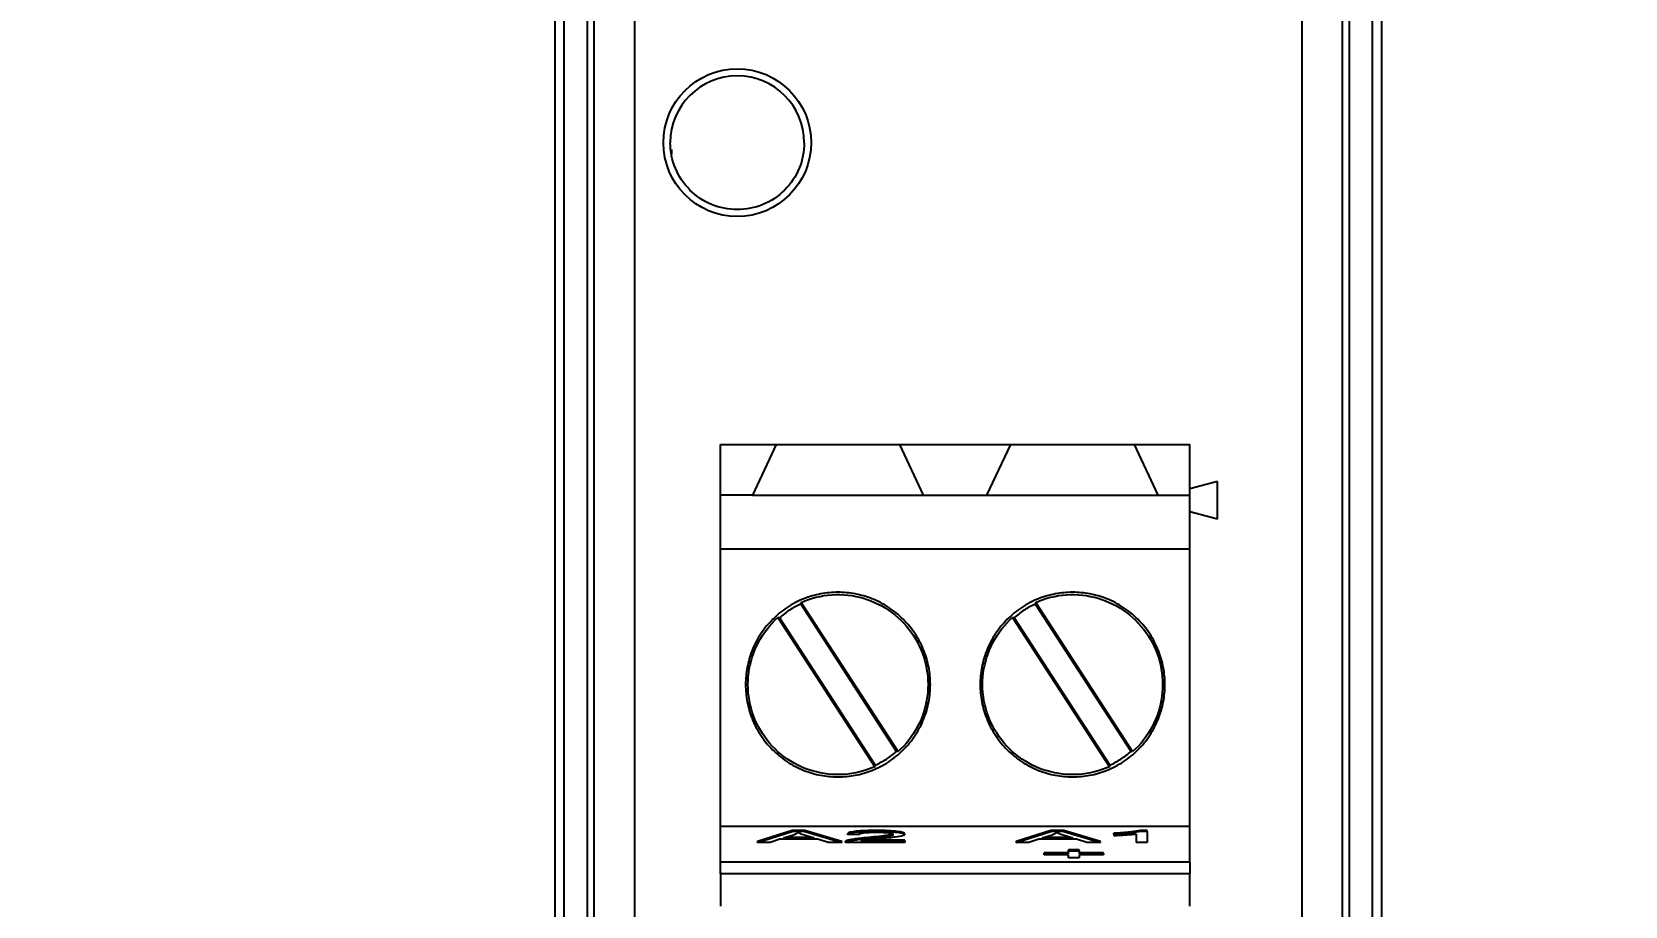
# Model space of a CAD drawing. Header units: millimetres. Extents: x 0 to 432, y 0 to 279.
# Drawn here: x 261.89 to 296.39, y 74.64 to 93.58 of the extents above; entities that cross this region are included whole.
import ezdxf

# ---------------------------------------------------------------- set-up
doc = ezdxf.new("R2010")
doc.units = ezdxf.units.MM
doc.linetypes.add('SLD-Solid', pattern=[0])
doc.layers.add('DIMENSIONS', color=140, linetype='SLD-Solid', lineweight=25)
doc.styles.add('SLDTEXTSTYLE0', font='GOTHIC.TTF', dxfattribs={"width": 0.913})
doc.dimstyles.new('SLDDIMSTYLE0', dxfattribs={"dimtxt": 3.5, "dimasz": 3.5, "dimexe": 0.18, "dimexo": 0.0625, "dimgap": 0.875, "dimtad": 0, "dimtih": 1, "dimtoh": 1, "dimdec": 1, "dimrnd": 1e-09, "dimzin": 12, "dimdsep": 46, "dimtxsty": 'SLDTEXTSTYLE0', "dimsah": 1, "dimcen": 0.09, "dimadec": 0, "dimazin": 3, "dimtfac": 1, "dimtdec": 1, "dimtofl": 0, "dimtmove": 0, "dimatfit": 3, "dimfxl": 1, "dimfrac": 2, "dimtolj": 1, "dimtzin": 12, "dimarcsym": 0})
doc.dimstyles.new('SLDDIMSTYLE2', dxfattribs={"dimtxt": 3.5, "dimasz": 3.5, "dimexe": 0.18, "dimexo": 0.0625, "dimgap": 0.875, "dimtad": 0, "dimtih": 1, "dimtoh": 1, "dimdec": 1, "dimrnd": 1e-09, "dimzin": 12, "dimdsep": 46, "dimtxsty": 'SLDTEXTSTYLE0', "dimsah": 1, "dimcen": 0.09, "dimadec": 0, "dimazin": 3, "dimtfac": 1, "dimtdec": 1, "dimtmove": 0, "dimatfit": 3, "dimfxl": 1, "dimfrac": 2, "dimtolj": 1, "dimtzin": 12, "dimarcsym": 0})

# ---------------------------------------------------------------- blocks, each defined once
blk = doc.blocks.new('_D_7')
at = {"layer": 'DIMENSIONS', "color": 140}
for p, q in [((274.943, 94.111), (274.943, 46.597)), ((289.391, 94.111), (289.391, 46.597)), ((274.943, 49.772), (267.943, 49.772)), ((277.642, 49.745), (276.575, 49.745)), ((276.575, 49.745), (276.575, 44.189)), ((286.693, 49.745), (287.76, 49.745)), ((287.76, 49.745), (287.76, 44.189)), ((289.391, 49.772), (296.391, 49.772)), ((276.575, 44.189), (277.642, 44.189)), ((287.76, 44.189), (286.693, 44.189))]:
    blk.add_line(p, q, dxfattribs=at)
for points in [[(274.943, 49.772), (271.443, 50.772), (271.443, 48.772)], [(289.391, 49.772), (292.891, 48.772), (292.891, 50.772)]]:
    blk.add_solid(points, dxfattribs=at)
at = {"layer": 'DIMENSIONS', "color": 140, "char_height": 3.5, "attachment_point": 1, "style": 'SLDTEXTSTYLE0'}
for s, insert in [('14.4', (277.642, 54.927)), ('0.57', (277.642, 48.66))]:
    blk.add_mtext(s, dxfattribs=dict(at, insert=insert))
blk = doc.blocks.new('_D_8')
at = {"layer": 'DIMENSIONS', "color": 140}
for p, q in [((276.147, 166.549), (230.039, 166.549)), ((233.214, 166.549), (233.214, 119.458)), ((228.688, 113.138), (227.622, 113.138)), ((227.622, 113.138), (227.622, 107.581)), ((237.739, 113.138), (238.806, 113.138)), ((238.806, 113.138), (238.806, 107.581)), ((227.622, 107.581), (228.688, 107.581)), ((238.806, 107.581), (237.739, 107.581)), ((233.214, 59.78), (233.214, 106.87)), ((272.647, 59.78), (230.039, 59.78))]:
    blk.add_line(p, q, dxfattribs=at)
for points in [[(233.214, 166.549), (232.214, 163.049), (234.214, 163.049)], [(233.214, 59.78), (234.214, 63.28), (232.214, 63.28)]]:
    blk.add_solid(points, dxfattribs=at)
at = {"layer": 'DIMENSIONS', "color": 140, "char_height": 3.5, "attachment_point": 1, "style": 'SLDTEXTSTYLE0'}
for s, insert in [('106.8', (227.395, 118.319)), ('4.20', (228.688, 112.052))]:
    blk.add_mtext(s, dxfattribs=dict(at, insert=insert))

msp = doc.modelspace()

# ---------------------------------------------------------------- linework, layer by layer
for p, q in [((273.917, 163.127), (273.917, 61.832)), ((290.417, 163.127), (290.417, 61.832)), ((290.917, 163.055), (290.917, 61.905)), ((291.117, 162.89), (291.117, 62.069)), ((275.747, 90.93), (275.747, 91.029)), ((276.807, 84.64), (278.007, 84.64)), ((276.807, 83.54), (276.807, 84.64)), ((278.007, 84.64), (277.494, 83.54)), ((278.007, 84.64), (280.687, 84.64)), ((281.2, 83.54), (280.687, 84.64)), ((280.687, 84.64), (283.087, 84.64)), ((282.574, 83.54), (283.087, 84.64)), ((283.087, 84.64), (285.767, 84.64)), ((286.28, 83.54), (285.767, 84.64)), ((285.767, 84.64), (286.967, 84.64)), ((286.967, 83.54), (286.967, 84.64)), ((287.567, 83.84), (286.967, 83.679)), ((287.567, 83.02), (287.567, 83.84)), ((277.494, 83.54), (276.807, 83.54)), ((276.807, 82.375), (276.807, 83.54)), ((277.494, 83.54), (281.2, 83.54)), ((281.2, 83.54), (282.574, 83.54)), ((282.574, 83.54), (286.28, 83.54)), ((286.28, 83.54), (286.967, 83.54)), ((286.967, 82.375), (286.967, 83.54)), ((287.567, 83.02), (286.967, 83.18)), ((276.807, 76.375), (276.807, 82.375)), ((286.967, 82.375), (276.807, 82.375)), ((286.967, 76.375), (286.967, 82.375)), ((278.55, 81.219), (278.54, 81.186)), ((280.614, 77.992), (278.54, 81.186)), ((280.648, 77.987), (278.55, 81.219)), ((283.63, 81.219), (283.62, 81.186)), ((285.694, 77.992), (283.62, 81.186)), ((285.728, 77.987), (283.63, 81.219)), ((286.98, 81.255), (286.967, 81.255)), ((278.046, 80.892), (280.145, 77.66)), ((278.081, 80.888), (278.046, 80.892)), ((278.081, 80.888), (280.155, 77.693)), ((283.126, 80.892), (285.225, 77.66)), ((283.161, 80.888), (283.126, 80.892)), ((283.161, 80.888), (285.235, 77.693)), ((286.969, 80.86), (286.967, 80.86)), ((286.969, 80.821), (286.967, 80.821)), ((286.967, 80.089), (286.98, 80.089)), ((286.969, 79.949), (286.967, 79.949)), ((286.967, 79.517), (286.969, 79.517)), ((280.145, 77.66), (280.155, 77.693)), ((285.225, 77.66), (285.235, 77.693)), ((276.807, 76.375), (286.967, 76.375)), ((276.807, 75.59), (276.807, 76.375)), ((278.354, 76.277), (277.604, 76.039)), ((277.604, 76.02), (278.354, 76.257)), ((278.633, 76.277), (278.354, 76.277)), ((278.354, 76.277), (278.354, 76.257)), ((278.633, 76.257), (278.354, 76.257)), ((279.43, 76.039), (278.633, 76.277)), ((278.633, 76.257), (278.633, 76.277)), ((278.633, 76.257), (279.43, 76.02)), ((280.185, 76.258), (280.185, 76.278)), ((283.955, 76.277), (283.206, 76.039)), ((283.206, 76.02), (283.955, 76.257)), ((284.235, 76.277), (283.955, 76.277)), ((283.955, 76.277), (283.955, 76.257)), ((284.235, 76.257), (283.955, 76.257)), ((285.031, 76.039), (284.235, 76.277)), ((284.235, 76.257), (284.235, 76.277)), ((284.235, 76.257), (285.031, 76.02)), ((286.041, 76.278), (285.886, 76.278)), ((285.886, 76.258), (285.886, 76.278)), ((286.041, 76.258), (285.886, 76.258)), ((286.041, 76.258), (286.041, 76.278)), ((286.041, 76.258), (286.041, 76.02)), ((286.967, 76.528), (286.969, 76.528)), ((286.967, 75.59), (286.967, 76.375)), ((277.604, 76.02), (277.604, 76.039)), ((277.878, 76.02), (277.604, 76.02)), ((278.092, 76.091), (277.878, 76.02)), ((278.909, 76.091), (278.092, 76.091)), ((278.166, 76.117), (278.382, 76.187)), ((278.829, 76.117), (278.166, 76.117)), ((278.228, 76.137), (278.767, 76.137)), ((278.624, 76.183), (278.829, 76.117)), ((279.135, 76.02), (278.909, 76.091)), ((279.43, 76.02), (279.135, 76.02)), ((279.43, 76.02), (279.43, 76.039)), ((279.507, 76.02), (279.507, 76.039)), ((280.795, 76.02), (279.507, 76.02)), ((279.535, 76.04), (279.535, 76.06)), ((279.551, 76.189), (279.551, 76.209)), ((279.798, 76.186), (279.551, 76.189)), ((279.84, 76.048), (280.795, 76.048)), ((280.795, 76.067), (279.976, 76.067)), ((280.006, 76.107), (280.006, 76.127)), ((280.793, 76.192), (280.793, 76.212)), ((280.795, 76.048), (280.795, 76.067)), ((280.795, 76.048), (280.795, 76.02)), ((283.206, 76.02), (283.206, 76.039)), ((283.48, 76.02), (283.206, 76.02)), ((283.694, 76.091), (283.48, 76.02)), ((284.511, 76.091), (283.694, 76.091)), ((283.768, 76.117), (283.984, 76.187)), ((284.431, 76.117), (283.768, 76.117)), ((283.829, 76.137), (284.369, 76.137)), ((284.226, 76.183), (284.431, 76.117)), ((284.737, 76.02), (284.511, 76.091)), ((285.031, 76.02), (284.737, 76.02)), ((285.031, 76.02), (285.031, 76.039)), ((285.323, 76.198), (285.323, 76.218)), ((285.323, 76.198), (285.323, 76.17)), ((285.801, 76.205), (285.801, 76.02)), ((286.041, 76.02), (285.801, 76.02)), ((286.967, 75.59), (276.807, 75.59)), ((276.807, 75.34), (276.807, 75.59)), ((284.342, 75.796), (283.811, 75.796)), ((283.811, 75.776), (283.811, 75.796)), ((283.811, 75.749), (283.811, 75.776)), ((283.811, 75.776), (284.342, 75.776)), ((284.342, 75.749), (283.811, 75.749)), ((284.568, 75.861), (284.342, 75.861)), ((284.342, 75.841), (284.342, 75.861)), ((284.342, 75.841), (284.568, 75.841)), ((284.342, 75.776), (284.342, 75.841)), ((284.342, 75.684), (284.342, 75.749)), ((284.568, 75.684), (284.342, 75.684)), ((284.568, 75.841), (284.568, 75.861)), ((284.568, 75.841), (284.568, 75.776)), ((285.098, 75.796), (284.568, 75.796)), ((284.568, 75.776), (285.098, 75.776)), ((285.098, 75.749), (284.568, 75.749)), ((284.568, 75.749), (284.568, 75.684)), ((285.098, 75.776), (285.098, 75.796)), ((285.098, 75.776), (285.098, 75.749)), ((286.967, 75.59), (286.967, 75.34)), ((286.967, 75.34), (276.807, 75.34))]:
    msp.add_line(p, q)
msp.add_circle((277.167, 91.18), 1.6)
msp.add_arc((277.167, 91.18), 1.45, 0, 180)
for points, knots in [([(273.217, 162.89), (273.217, 146.205), (273.217, 129.342), (273.217, 95.617), (273.217, 78.754), (273.217, 62.069)], [0, 0, 0, 0, 0.5, 0.5, 1, 1, 1, 1]), ([(273.417, 61.905), (273.417, 78.644), (273.417, 95.562), (273.417, 129.397), (273.417, 146.315), (273.417, 163.055)], [0, 0, 0, 0, 0.5, 0.5, 1, 1, 1, 1]), ([(274.067, 61.832), (274.067, 78.596), (274.067, 95.538), (274.067, 129.421), (274.067, 146.363), (274.067, 163.127)], [0, 0, 0, 0, 0.5, 0.5, 1, 1, 1, 1]), ([(290.267, 163.127), (290.267, 146.363), (290.267, 129.421), (290.267, 95.538), (290.267, 78.596), (290.267, 61.832)], [0, 0, 0, 0, 0.5, 0.5, 1, 1, 1, 1]), ([(278.617, 91.18), (278.617, 90.99), (278.58, 90.8), (278.434, 90.449), (278.327, 90.288), (278.058, 90.02), (277.898, 89.913), (277.547, 89.767), (277.357, 89.73), (276.978, 89.73), (276.788, 89.767), (276.437, 89.913), (276.276, 90.02), (276.008, 90.288), (275.9, 90.449), (275.755, 90.8), (275.717, 90.99), (275.717, 91.18)], [0, 0, 0, 0, 0.125, 0.125, 0.25, 0.25, 0.375, 0.375, 0.5, 0.5, 0.625, 0.625, 0.75, 0.75, 0.875, 0.875, 1, 1, 1, 1]), ([(279.347, 77.44), (279.222, 77.44), (278.97, 77.463), (278.597, 77.572), (278.241, 77.756), (277.924, 78.016), (277.663, 78.333), (277.48, 78.689), (277.371, 79.062), (277.336, 79.439), (277.371, 79.817), (277.48, 80.19), (277.663, 80.546), (277.924, 80.863), (278.241, 81.124), (278.597, 81.307), (278.97, 81.416), (279.347, 81.451), (279.724, 81.416), (280.098, 81.307), (280.453, 81.124), (280.771, 80.863), (281.031, 80.546), (281.215, 80.19), (281.324, 79.817), (281.359, 79.44), (281.324, 79.063), (281.215, 78.689), (281.031, 78.333), (280.771, 78.016), (280.454, 77.756), (280.098, 77.572), (279.725, 77.463), (279.473, 77.44), (279.347, 77.44)], [0, 0, 0, 0, 0.02999, 0.060002, 0.092479, 0.125, 0.157477, 0.189998, 0.219977, 0.25, 0.279979, 0.310002, 0.342479, 0.375, 0.407477, 0.439998, 0.469977, 0.5, 0.529979, 0.560002, 0.592479, 0.625, 0.657477, 0.689998, 0.719977, 0.75, 0.779979, 0.810002, 0.842479, 0.875, 0.907477, 0.939998, 0.969988, 1, 1, 1, 1]), ([(284.427, 77.44), (284.302, 77.44), (284.05, 77.463), (283.677, 77.572), (283.321, 77.756), (283.004, 78.016), (282.743, 78.333), (282.56, 78.689), (282.451, 79.062), (282.416, 79.439), (282.451, 79.817), (282.56, 80.19), (282.743, 80.546), (283.004, 80.863), (283.321, 81.124), (283.677, 81.307), (284.05, 81.416), (284.427, 81.451), (284.804, 81.416), (285.178, 81.307), (285.533, 81.124), (285.851, 80.863), (286.111, 80.546), (286.295, 80.19), (286.404, 79.817), (286.439, 79.44), (286.404, 79.063), (286.295, 78.689), (286.111, 78.333), (285.851, 78.016), (285.534, 77.756), (285.178, 77.572), (284.805, 77.463), (284.553, 77.44), (284.427, 77.44)], [0, 0, 0, 0, 0.02999, 0.060002, 0.092479, 0.125, 0.157477, 0.189998, 0.219977, 0.25, 0.279979, 0.310002, 0.342479, 0.375, 0.407477, 0.439998, 0.469977, 0.5, 0.529979, 0.560002, 0.592479, 0.625, 0.657477, 0.689998, 0.719977, 0.75, 0.779979, 0.810002, 0.842479, 0.875, 0.907477, 0.939998, 0.969988, 1, 1, 1, 1]), ([(278.54, 81.186), (278.499, 81.166), (278.416, 81.126), (278.299, 81.054), (278.186, 80.976), (278.116, 80.917), (278.081, 80.888)], [0, 0, 0, 0, 0.250642, 0.5, 0.749358, 1, 1, 1, 1]), ([(278.55, 81.219), (278.76, 81.313), (278.986, 81.37), (279.446, 81.401), (279.678, 81.375), (280.12, 81.245), (280.329, 81.14), (280.698, 80.865), (280.858, 80.695), (281.108, 80.309), (281.199, 80.093), (281.3, 79.644), (281.311, 79.411), (281.25, 78.954), (281.179, 78.732), (280.964, 78.325), (280.82, 78.141), (280.648, 77.987)], [0, 0, 0, 0, 0.125, 0.125, 0.25, 0.25, 0.375, 0.375, 0.5, 0.5, 0.625, 0.625, 0.75, 0.75, 0.875, 0.875, 1, 1, 1, 1]), ([(283.62, 81.186), (283.579, 81.166), (283.496, 81.126), (283.379, 81.054), (283.266, 80.976), (283.196, 80.917), (283.161, 80.888)], [0, 0, 0, 0, 0.2506419, 0.5, 0.7493581, 1, 1, 1, 1]), ([(283.63, 81.219), (283.84, 81.313), (284.066, 81.37), (284.526, 81.401), (284.758, 81.375), (285.2, 81.245), (285.409, 81.14), (285.778, 80.865), (285.938, 80.695), (286.188, 80.309), (286.279, 80.093), (286.38, 79.644), (286.391, 79.411), (286.33, 78.954), (286.259, 78.732), (286.044, 78.325), (285.9, 78.141), (285.728, 77.987)], [0, 0, 0, 0, 0.125, 0.125, 0.25, 0.25, 0.375, 0.375, 0.5, 0.5, 0.625, 0.625, 0.75, 0.75, 0.875, 0.875, 1, 1, 1, 1]), ([(280.145, 77.66), (279.935, 77.566), (279.708, 77.509), (279.249, 77.479), (279.017, 77.504), (278.575, 77.634), (278.366, 77.739), (277.997, 78.014), (277.837, 78.185), (277.587, 78.571), (277.496, 78.786), (277.395, 79.235), (277.384, 79.469), (277.445, 79.925), (277.516, 80.148), (277.731, 80.554), (277.875, 80.739), (278.046, 80.892)], [0, 0, 0, 0, 0.125, 0.125, 0.25, 0.25, 0.375, 0.375, 0.5, 0.5, 0.625, 0.625, 0.75, 0.75, 0.875, 0.875, 1, 1, 1, 1]), ([(285.225, 77.66), (285.015, 77.566), (284.788, 77.509), (284.329, 77.479), (284.097, 77.504), (283.655, 77.634), (283.446, 77.739), (283.077, 78.014), (282.917, 78.185), (282.667, 78.571), (282.576, 78.786), (282.475, 79.235), (282.464, 79.469), (282.525, 79.925), (282.596, 80.148), (282.811, 80.554), (282.955, 80.739), (283.126, 80.892)], [0, 0, 0, 0, 0.125, 0.125, 0.25, 0.25, 0.375, 0.375, 0.5, 0.5, 0.625, 0.625, 0.75, 0.75, 0.875, 0.875, 1, 1, 1, 1]), ([(286.967, 80.766), (286.967, 80.79), (286.967, 80.815), (286.967, 80.85), (286.967, 80.86), (286.967, 80.86)], [0, 0, 0, 0, 0.5, 0.5, 1, 1, 1, 1]), ([(280.155, 77.693), (280.196, 77.714), (280.278, 77.754), (280.396, 77.825), (280.509, 77.903), (280.579, 77.962), (280.614, 77.992)], [0, 0, 0, 0, 0.250642, 0.5, 0.749358, 1, 1, 1, 1]), ([(285.235, 77.693), (285.276, 77.714), (285.358, 77.754), (285.476, 77.825), (285.589, 77.903), (285.659, 77.962), (285.694, 77.992)], [0, 0, 0, 0, 0.250642, 0.5, 0.749358, 1, 1, 1, 1]), ([(280.185, 76.278), (279.999, 76.278), (279.852, 76.272), (279.632, 76.249), (279.568, 76.232), (279.551, 76.209)], [-2, -2, -2, -2, -1, -1, 0, 0, 0, 0]), ([(279.551, 76.189), (279.568, 76.212), (279.632, 76.229), (279.852, 76.252), (279.999, 76.258), (280.185, 76.258)], [-2, -2, -2, -2, -1, -1, 0, 0, 0, 0]), ([(280.793, 76.212), (280.793, 76.231), (280.738, 76.246), (280.52, 76.272), (280.372, 76.278), (280.185, 76.278)], [-2, -2, -2, -2, -1, -1, 0, 0, 0, 0]), ([(280.185, 76.258), (280.372, 76.258), (280.52, 76.252), (280.738, 76.227), (280.793, 76.211), (280.793, 76.192)], [-2, -2, -2, -2, -1, -1, 0, 0, 0, 0]), ([(285.886, 76.278), (285.844, 76.268), (285.774, 76.257), (285.573, 76.235), (285.456, 76.226), (285.323, 76.218)], [-2, -2, -2, -2, -1, -1, 0, 0, 0, 0]), ([(285.886, 76.258), (285.874, 76.255), (285.85, 76.25), (285.801, 76.242), (285.742, 76.234), (285.648, 76.223), (285.511, 76.21), (285.387, 76.202), (285.323, 76.198)], [0, 0, 0, 0, 0.096572, 0.202466, 0.31879, 0.446379, 0.715916, 1, 1, 1, 1]), ([(278.382, 76.187), (278.403, 76.194), (278.445, 76.209), (278.473, 76.225), (278.487, 76.232)], [0, 0, 0, 0, 0.504029, 1, 1, 1, 1]), ([(278.487, 76.232), (278.499, 76.227), (278.524, 76.217), (278.57, 76.201), (278.605, 76.189), (278.624, 76.183)], [0, 0, 0, 0, 0.281478, 0.614736, 1, 1, 1, 1]), ([(280.006, 76.127), (279.87, 76.114), (279.765, 76.102), (279.62, 76.081), (279.568, 76.07), (279.535, 76.06)], [-2, -2, -2, -2, -1, -1, 0, 0, 0, 0]), ([(279.535, 76.04), (279.568, 76.051), (279.62, 76.061), (279.765, 76.082), (279.87, 76.094), (280.006, 76.107)], [-2, -2, -2, -2, -1, -1, 0, 0, 0, 0]), ([(280.179, 76.234), (280.064, 76.234), (279.972, 76.23), (279.834, 76.213), (279.799, 76.201), (279.798, 76.186)], [-2, -2, -2, -2, -1, -1, 0, 0, 0, 0]), ([(280.217, 76.093), (280.074, 76.079), (279.981, 76.069), (279.9, 76.058), (279.867, 76.053), (279.84, 76.048)], [-2, -2, -2, -2, -1, -1, 0, 0, 0, 0]), ([(280.532, 76.204), (280.528, 76.201), (280.516, 76.192), (280.355, 76.162), (280.159, 76.143), (280.006, 76.127)], [0, 0, 0, 0, 0.086283, 0.289311, 1, 1, 1, 1]), ([(280.006, 76.107), (280.217, 76.129), (280.36, 76.145), (280.509, 76.17), (280.546, 76.182), (280.546, 76.193)], [-2, -2, -2, -2, -1, -1, 0, 0, 0, 0]), ([(280.546, 76.193), (280.546, 76.204), (280.512, 76.214), (280.376, 76.23), (280.288, 76.234), (280.179, 76.234)], [-2, -2, -2, -2, -1, -1, 0, 0, 0, 0]), ([(280.793, 76.192), (280.793, 76.183), (280.777, 76.173), (280.713, 76.155), (280.66, 76.145), (280.512, 76.125), (280.389, 76.111), (280.217, 76.093)], [-3, -3, -3, -3, -2, -2, -1, -1, 0, 0, 0, 0]), ([(283.984, 76.187), (284.005, 76.194), (284.046, 76.209), (284.075, 76.225), (284.089, 76.232)], [0, 0, 0, 0, 0.504029, 1, 1, 1, 1]), ([(284.089, 76.232), (284.101, 76.227), (284.125, 76.217), (284.172, 76.201), (284.207, 76.189), (284.226, 76.183)], [0, 0, 0, 0, 0.281478, 0.614736, 1, 1, 1, 1]), ([(285.323, 76.17), (285.349, 76.171), (285.403, 76.174), (285.487, 76.179), (285.589, 76.186), (285.698, 76.194), (285.769, 76.202), (285.801, 76.205)], [0, 0, 0, 0, 0.149043, 0.315765, 0.500702, 0.769617, 1, 1, 1, 1]), ([(276.807, 75.34), (276.807, 75.156), (276.807, 74.974), (276.807, 74.715), (276.807, 74.64), (276.807, 74.64)], [0, 0, 0, 0, 0.5, 0.5, 1, 1, 1, 1]), ([(286.967, 74.64), (286.967, 74.64), (286.967, 74.715), (286.967, 74.974), (286.967, 75.156), (286.967, 75.34)], [0, 0, 0, 0, 0.5, 0.5, 1, 1, 1, 1])]:
    msp.add_open_spline(points, degree=3, knots=knots)
for points in [[(286.967, 80.782), (286.967, 80.807), (286.967, 80.821), (286.967, 80.821)], [(280.648, 77.987), (280.637, 77.988), (280.625, 77.99), (280.614, 77.992)], [(285.728, 77.987), (285.717, 77.988), (285.705, 77.99), (285.694, 77.992)], [(279.535, 76.06), (279.514, 76.053), (279.505, 76.046), (279.507, 76.039)], [(279.507, 76.02), (279.505, 76.027), (279.514, 76.033), (279.535, 76.04)]]:
    msp.add_open_spline(points, degree=3)

# ---------------------------------------------------------------- dimensions: what is measured, and where the dimension line sits
at = {"layer": 'DIMENSIONS', "color": 140}
for base, p1, p2, angle, dimstyle, picture, middle in [((233.214, 166.549), (273.917, 59.78), (277.417, 166.549), 90, 'SLDDIMSTYLE0', '_D_8', (233.214, 113.164)), ((289.391, 49.772), (274.943, 95.381), (289.391, 95.381), 0, 'SLDDIMSTYLE2', '_D_7', (282.167, 49.772))]:
    dim = msp.add_linear_dim(base=base, p1=p1, p2=p2, angle=angle, dimstyle=dimstyle, dxfattribs=at)
    dim.commit()
    dim.dimension.update_dxf_attribs({"geometry": picture, "text_midpoint": middle, "dimtype": 160})

doc.saveas('drawing.dxf')
